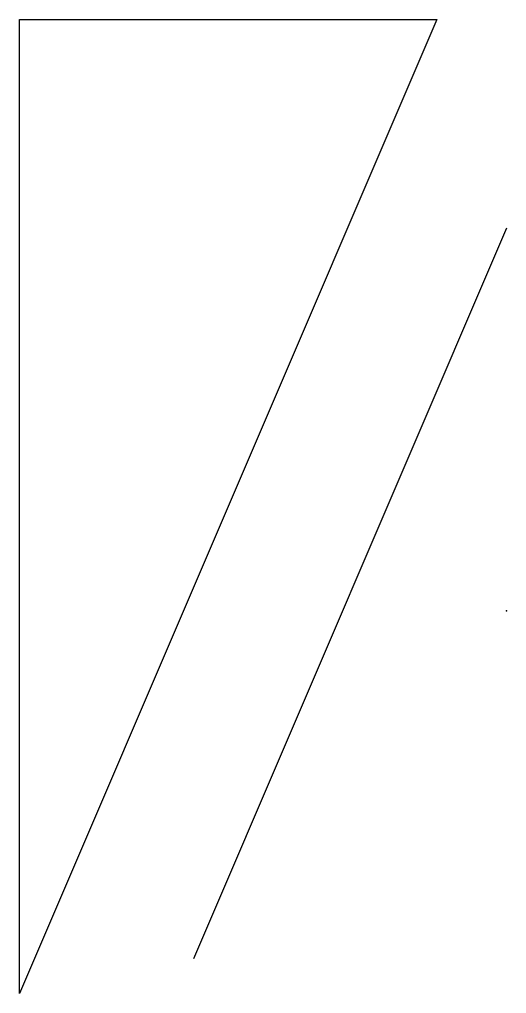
# Model space of a CAD drawing. Header units: millimetres. Extents: x -14 to 0, y -11 to 17.
import ezdxf

# ---------------------------------------------------------------- set-up
doc = ezdxf.new("R2010")
doc.units = ezdxf.units.MM
doc.layers.get('0').update_dxf_attribs({"linetype": 'CONTINUOUS'})

msp = doc.modelspace()

# ---------------------------------------------------------------- linework, layer by layer
msp.add_line((0, 11), (-9, -10))
msp.add_lwpolyline([(-2, 17), (-14, -11), (-14, 17)], close=True)
msp.add_point((0, 0))

doc.saveas('drawing.dxf')
